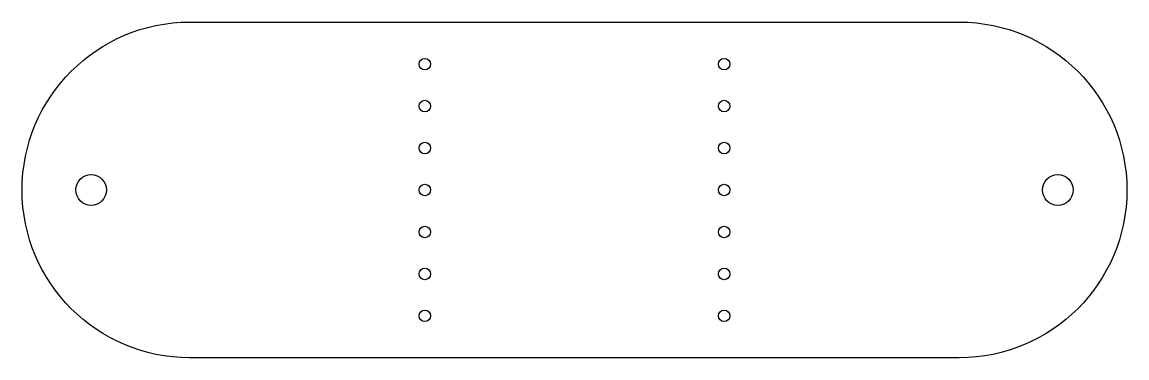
# Model space of a CAD drawing. Header units: millimetres. Extents: x -50 to 94, y -117 to -73.
import ezdxf

# ---------------------------------------------------------------- set-up
doc = ezdxf.new("R2010")
doc.units = ezdxf.units.MM
doc.header["$MEASUREMENT"] = 0

msp = doc.modelspace()

# ---------------------------------------------------------------- linework, layer by layer
msp.add_lwpolyline([(-28.02, -72.91), (72.28, -72.91, -1), (72.28, -116.61), (-28.02, -116.61, -1)], format="xyb", close=True)
at = {"linetype": 'Continuous'}
for centre, radius in [((2.63, -78.38), 0.75), ((2.63, -78.38), 0.75), ((41.63, -78.38), 0.75), ((41.63, -78.38), 0.75), ((2.63, -83.84), 0.75), ((2.63, -83.84), 0.75), ((41.63, -83.84), 0.75), ((41.63, -83.84), 0.75), ((2.63, -89.3), 0.75), ((2.63, -89.3), 0.75), ((41.63, -89.3), 0.75), ((41.63, -89.3), 0.75), ((-40.87, -94.76), 2), ((85.13, -94.76), 2), ((2.63, -94.76), 0.75), ((2.63, -94.76), 0.75), ((41.63, -94.76), 0.75), ((41.63, -94.76), 0.75), ((2.63, -100.23), 0.75), ((2.63, -100.23), 0.75), ((41.63, -100.23), 0.75), ((41.63, -100.23), 0.75), ((2.63, -105.69), 0.75), ((2.63, -105.69), 0.75), ((41.63, -105.69), 0.75), ((41.63, -105.69), 0.75), ((2.63, -111.15), 0.75), ((2.63, -111.15), 0.75), ((41.63, -111.15), 0.75), ((41.63, -111.15), 0.75)]:
    msp.add_circle(centre, radius, dxfattribs=at)
for centre in [(-40.87, -94.76), (85.13, -94.76)]:
    msp.add_circle(centre, 2)

doc.saveas('drawing.dxf')
